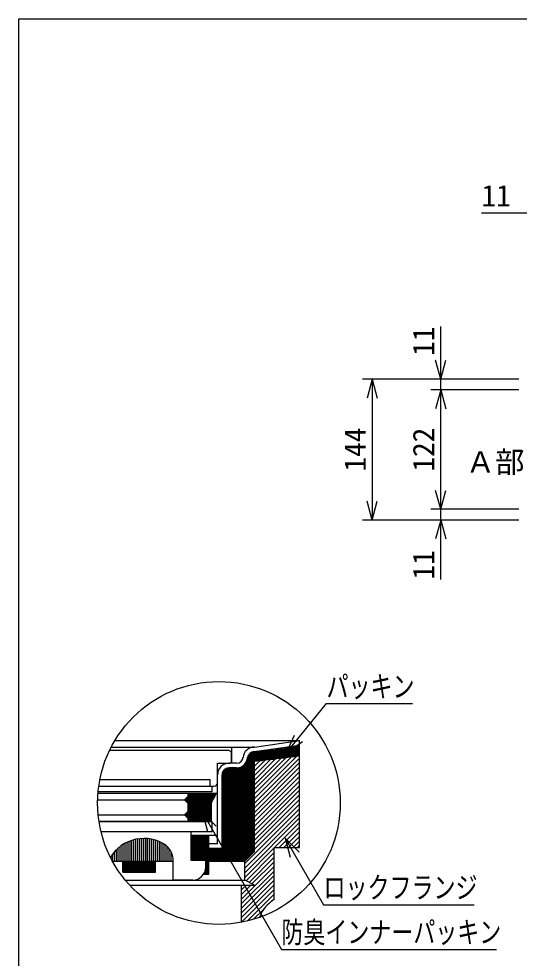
# Model space of a CAD drawing. Units: millimetres, scale not verified. Extents: x -1365 to 1365, y -930 to 870.
# Drawn here: x -1365 to -853, y -90 to 870 of the extents above; entities that cross this region are included whole.
import ezdxf
from ezdxf.enums import TextEntityAlignment as Align

# ---------------------------------------------------------------- set-up
doc = ezdxf.new("R2010")
doc.units = ezdxf.units.MM
doc.header["$LTSCALE"] = 10
for name, color, linetype in [('0-5_寸法線', 7, 'Continuous'), ('0-8_枠中線', 5, 'Continuous'), ('0-A_極細1', 7, 'Continuous'), ('0-D_寸法1', 7, 'Continuous')]:
    doc.layers.add(name, color=color, linetype=linetype)
doc.styles.add('ＭＳ ゴシック', font='')
doc.styles.get('ＭＳ ゴシック').set_extended_font_data('MS Gothic')

msp = doc.modelspace()

# ---------------------------------------------------------------- linework, layer by layer
at = {"layer": '0-5_寸法線'}
for p, q in [((-891.52, 671.58), (-822.33, 671.58)), ((-933.33, 490.58), (-933.33, 555.48)), ((-933.33, 501.58), (-938.51, 520.9)), ((-933.33, 501.58), (-928.16, 520.9)), ((-853.33, 501.58), (-1013.33, 501.58)), ((-1003.33, 501.58), (-1008.51, 482.26)), ((-1003.33, 501.58), (-998.16, 482.26)), ((-1003.33, 501.58), (-1003.33, 357.58)), ((-853.33, 501.58), (-943.33, 501.58)), ((-853.33, 490.58), (-943.33, 490.58)), ((-933.33, 490.58), (-938.51, 471.26)), ((-933.33, 490.58), (-928.16, 471.26)), ((-933.33, 368.58), (-933.33, 490.58)), ((-933.33, 368.58), (-938.51, 387.9)), ((-933.33, 368.58), (-928.16, 387.9)), ((-1003.33, 357.58), (-1008.51, 376.9)), ((-1003.33, 357.58), (-998.16, 376.9)), ((-853.33, 368.58), (-943.33, 368.58)), ((-933.33, 296.86), (-933.33, 368.58)), ((-853.33, 357.58), (-1013.33, 357.58)), ((-853.33, 357.58), (-943.33, 357.58)), ((-933.33, 357.58), (-938.51, 338.26)), ((-933.33, 357.58), (-928.16, 338.26))]:
    msp.add_line(p, q, dxfattribs=at)
at = {"layer": '0-8_枠中線'}
msp.add_lwpolyline([(-1365, -930), (-1365, 870), (1365, 870), (1365, -930)], close=True, dxfattribs=at)
at = {"layer": '0-A_極細1'}
for p, q in [((-1270.37, 125.51), (-1123.89, 125.51)), ((-1266.69, 132.09), (-1077.75, 132.09)), ((-1147.08, 108.85), (-1147.08, 125.51)), ((-1123.89, 125.51), (-1077.75, 132.09)), ((-1123.89, 120.8), (-1077.75, 127.37)), ((-1093.68, 125.1), (-1077.75, 125.1)), ((-1084.32, 126.44), (-1077.75, 126.44)), ((-1077.75, 127.47), (-1077.75, 132.09)), ((-1077.75, 26.5), (-1077.75, 131.99)), ((-1272.04, 122.18), (-1150.75, 122.18)), ((-1147.41, 110.18), (-1147.41, 118.85)), ((-1130.03, 12.57), (-1130.03, 117.21)), ((-1128.69, 13.9), (-1128.69, 118.94)), ((-1127.36, 15.23), (-1127.36, 119.92)), ((-1126.03, 16.57), (-1126.03, 120.51)), ((-1124.69, 17.9), (-1124.69, 120.8)), ((-1123.89, 18.71), (-1123.89, 120.85)), ((-1123.89, 119.77), (-1077.75, 119.77)), ((-1123.89, 118.44), (-1077.75, 118.44)), ((-1123.89, 117.1), (-1077.75, 117.1)), ((-1077.75, 116.13), (-1123.89, 110.8)), ((-1123.89, 115.77), (-1080.9, 115.77)), ((-1123.89, 72.84), (-1080.96, 115.76)), ((-1121.76, 121.1), (-1077.75, 121.1)), ((-1112.4, 122.44), (-1077.75, 122.44)), ((-1103.04, 123.77), (-1077.75, 123.77)), ((-1142.14, 108.85), (-1150.08, 108.85)), ((-1135.36, 8.85), (-1135.36, 106.43)), ((-1134.03, 8.85), (-1134.03, 107.6)), ((-1132.69, 9.9), (-1132.69, 109.25)), ((-1131.36, 11.23), (-1131.36, 112.01)), ((-1123.89, 77.55), (-1086.29, 115.15)), ((-1123.89, 82.26), (-1091.62, 114.53)), ((-1123.89, 114.44), (-1092.43, 114.44)), ((-1123.89, 68.12), (-1077.75, 114.26)), ((-1123.89, 86.98), (-1096.95, 113.91)), ((-1123.89, 91.69), (-1102.28, 113.3)), ((-1123.89, 113.1), (-1103.97, 113.1)), ((-1123.89, 96.41), (-1107.61, 112.68)), ((-1123.89, 101.12), (-1112.94, 112.06)), ((-1123.89, 111.77), (-1115.5, 111.77)), ((-1123.89, 105.83), (-1118.27, 111.45)), ((-1123.89, 110.55), (-1123.6, 110.83)), ((-1123.89, 63.41), (-1077.75, 109.55)), ((-1161.75, 26.85), (-1161.75, 97.18)), ((-1157.08, 22.18), (-1157.08, 97.18)), ((-1156.69, 8.85), (-1156.69, 99.48)), ((-1155.36, 8.85), (-1155.36, 101.78)), ((-1154.03, 8.85), (-1154.03, 102.96)), ((-1152.69, 8.85), (-1152.69, 103.67)), ((-1151.36, 8.85), (-1151.36, 104.06)), ((-1142.14, 104.18), (-1150.08, 104.18)), ((-1150.03, 8.85), (-1150.03, 104.18)), ((-1148.69, 8.85), (-1148.69, 104.18)), ((-1147.36, 8.85), (-1147.36, 104.18)), ((-1146.03, 8.85), (-1146.03, 104.18)), ((-1144.69, 8.85), (-1144.69, 104.18)), ((-1143.36, 8.85), (-1143.36, 104.18)), ((-1142.03, 8.85), (-1142.03, 104.18)), ((-1140.69, 8.85), (-1140.69, 104.27)), ((-1139.36, 8.85), (-1139.36, 104.53)), ((-1138.03, 8.85), (-1138.03, 104.95)), ((-1136.69, 8.85), (-1136.69, 105.57)), ((-1123.89, 58.69), (-1077.75, 104.83)), ((-1123.89, 53.98), (-1077.75, 100.12)), ((-1282.03, 92.18), (-1169.08, 92.18)), ((-1169.08, 85.51), (-1169.08, 92.18)), ((-1123.89, 49.27), (-1077.75, 95.41)), ((-1123.89, 44.55), (-1077.75, 90.69)), ((-1283.95, 78.22), (-1162.75, 78.22)), ((-1167.08, 79.52), (-1283.84, 79.52)), ((-1283.15, 85.51), (-1165.08, 85.51)), ((-1192.08, 78.22), (-1192.08, 74.89)), ((-1192.08, 77.1), (-1163.34, 77.1)), ((-1168.08, 68.22), (-1162.75, 78.22)), ((-1167.08, 79.52), (-1167.08, 85.51)), ((-1123.89, 39.84), (-1077.75, 85.98)), ((-1123.89, 35.12), (-1077.75, 81.26)), ((-1284.31, 71.55), (-1195.41, 71.55)), ((-1195.41, 71.55), (-1192.08, 74.89)), ((-1192.08, 68.22), (-1195.41, 71.55)), ((-1195.2, 71.77), (-1166.19, 71.77)), ((-1194.3, 70.44), (-1166.9, 70.44)), ((-1193.87, 73.1), (-1165.48, 73.1)), ((-1192.96, 69.1), (-1167.61, 69.1)), ((-1192.53, 74.44), (-1164.77, 74.44)), ((-1192.08, 75.77), (-1164.06, 75.77)), ((-1192.08, 68.22), (-1192.08, 59.55)), ((-1192.08, 67.77), (-1168.08, 67.77)), ((-1168.08, 68.22), (-1168.08, 49.55)), ((-1123.89, 30.41), (-1077.75, 76.55)), ((-1123.89, 25.7), (-1077.75, 71.84)), ((-1193.2, 58.44), (-1168.08, 58.44)), ((-1192.08, 66.44), (-1168.08, 66.44)), ((-1192.08, 65.1), (-1168.08, 65.1)), ((-1192.08, 63.77), (-1168.08, 63.77)), ((-1192.08, 62.44), (-1168.08, 62.44)), ((-1192.08, 61.1), (-1168.08, 61.1)), ((-1192.08, 59.77), (-1168.08, 59.77)), ((-1133.75, 6.41), (-1077.75, 62.41)), ((-1133.75, 1.69), (-1077.75, 57.69)), ((-1123.89, 20.98), (-1077.75, 67.12)), ((-1283.76, 56.22), (-1195.41, 56.22)), ((-1282.93, 49.55), (-1168.08, 49.55)), ((-1167.08, 48.85), (-1282.82, 48.85)), ((-1194.96, 55.77), (-1168.08, 55.77)), ((-1194.53, 57.1), (-1168.08, 57.1)), ((-1193.63, 54.44), (-1168.08, 54.44)), ((-1192.3, 53.1), (-1168.08, 53.1)), ((-1192.08, 52.89), (-1192.08, 49.55)), ((-1192.08, 51.77), (-1168.08, 51.77)), ((-1192.08, 50.44), (-1168.08, 50.44)), ((-1167.08, 38.85), (-1167.08, 48.85)), ((-1133.75, -3.02), (-1077.75, 52.98)), ((-1103.21, 22.8), (-1077.75, 48.27)), ((-1188.75, 38.85), (-1280.81, 38.85)), ((-1167.08, 38.85), (-1188.75, 38.85)), ((-1188.75, 9.52), (-1188.75, 38.85)), ((-1098.5, 22.8), (-1077.75, 43.55)), ((-1093.79, 22.8), (-1077.75, 38.84)), ((-1251.17, 8.85), (-1251.17, 29.45)), ((-1249.17, 8.85), (-1249.17, 30.14)), ((-1247.17, 8.85), (-1247.17, 30.72)), ((-1245.17, 8.85), (-1245.17, 31.19)), ((-1243.17, 8.85), (-1243.17, 31.55)), ((-1241.17, 8.85), (-1241.17, 31.8)), ((-1239.17, 8.85), (-1239.17, 31.96)), ((-1237.17, 8.85), (-1237.17, 32.01)), ((-1235.17, 8.85), (-1235.17, 31.97)), ((-1233.17, 8.85), (-1233.17, 31.82)), ((-1231.17, 8.85), (-1231.17, 31.57)), ((-1229.17, 8.85), (-1229.17, 31.22)), ((-1227.17, 8.85), (-1227.17, 30.77)), ((-1225.17, 8.85), (-1225.17, 30.2)), ((-1223.17, 8.85), (-1223.17, 29.52)), ((-1188.75, 35.51), (-1161.75, 35.51)), ((-1188.69, 9.52), (-1188.69, 35.51)), ((-1187.36, 9.52), (-1187.36, 35.51)), ((-1186.03, 9.52), (-1186.03, 35.51)), ((-1184.69, 9.52), (-1184.69, 35.51)), ((-1183.36, 9.52), (-1183.36, 35.51)), ((-1182.03, 9.52), (-1182.03, 35.51)), ((-1180.69, 9.52), (-1180.69, 35.51)), ((-1179.36, 9.52), (-1179.36, 35.51)), ((-1178.03, 9.52), (-1178.03, 35.51)), ((-1176.69, 9.52), (-1176.69, 35.51)), ((-1175.36, 9.52), (-1175.36, 35.51)), ((-1174.03, 9.52), (-1174.03, 35.51)), ((-1172.69, -4.49), (-1172.69, 35.51)), ((-1171.36, -4.49), (-1171.36, 35.51)), ((-1170.41, -4.49), (-1170.41, 35.51)), ((-1089.07, 22.8), (-1077.75, 34.12)), ((-1084.36, 22.8), (-1077.75, 29.41)), ((-1265.17, 8.85), (-1265.17, 20.49)), ((-1263.17, 8.85), (-1263.17, 22.34)), ((-1261.17, 8.85), (-1261.17, 23.95)), ((-1259.17, 8.85), (-1259.17, 25.36)), ((-1257.17, 8.85), (-1257.17, 26.6)), ((-1255.17, 8.85), (-1255.17, 27.69)), ((-1253.17, 8.85), (-1253.17, 28.64)), ((-1221.17, 8.85), (-1221.17, 28.71)), ((-1219.17, 8.85), (-1219.17, 27.78)), ((-1217.17, 8.85), (-1217.17, 26.7)), ((-1215.17, 8.85), (-1215.17, 25.48)), ((-1213.17, 8.85), (-1213.17, 23.89)), ((-1211.17, 8.85), (-1211.17, 21.63)), ((-1170.41, 26.85), (-1161.75, 26.85)), ((-1170.41, 22.18), (-1157.08, 22.18)), ((-1170.03, 8.85), (-1170.03, 22.18)), ((-1168.69, 8.85), (-1168.69, 22.18)), ((-1167.36, 8.85), (-1167.36, 22.18)), ((-1166.03, 8.85), (-1166.03, 22.18)), ((-1164.69, 8.85), (-1164.69, 22.18)), ((-1163.36, 8.85), (-1163.36, 22.18)), ((-1162.03, 8.85), (-1162.03, 22.18)), ((-1160.69, 8.85), (-1160.69, 22.18)), ((-1159.36, 8.85), (-1159.36, 22.18)), ((-1158.03, 8.85), (-1158.03, 22.18)), ((-1133.75, -7.73), (-1103.75, 22.27)), ((-1103.75, -30.53), (-1103.75, 22.8)), ((-1079.64, 22.8), (-1077.75, 24.7)), ((-1271.17, 12.63), (-1271.17, 12.94)), ((-1269.17, 8.85), (-1269.17, 15.9)), ((-1267.17, 8.85), (-1267.17, 18.37)), ((-1209.17, 8.85), (-1209.17, 18.41)), ((-1207.17, 8.85), (-1207.17, 11.38)), ((-1123.89, 18.71), (-1133.75, 8.85)), ((-1132.51, -11.21), (-1103.75, 17.55)), ((-1129.45, -12.86), (-1103.75, 12.84)), ((-1269.19, 8.85), (-1207.08, 8.85)), ((-1258.51, -2.49), (-1258.51, 8.85)), ((-1258.03, -2.49), (-1258.03, 8.85)), ((-1256.69, -2.49), (-1256.69, 8.85)), ((-1255.36, -2.49), (-1255.36, 8.85)), ((-1254.03, -2.49), (-1254.03, 8.85)), ((-1252.69, -2.49), (-1252.69, 8.85)), ((-1251.36, -2.49), (-1251.36, 8.85)), ((-1250.03, -2.49), (-1250.03, 8.85)), ((-1248.69, -2.49), (-1248.69, 8.85)), ((-1247.36, -2.49), (-1247.36, 8.85)), ((-1246.03, -2.49), (-1246.03, 8.85)), ((-1244.69, -2.49), (-1244.69, 8.85)), ((-1243.36, -2.49), (-1243.36, 8.85)), ((-1242.03, -2.49), (-1242.03, 8.85)), ((-1240.69, -2.49), (-1240.69, 8.85)), ((-1239.36, -2.49), (-1239.36, 8.85)), ((-1238.03, -2.49), (-1238.03, 8.85)), ((-1236.69, -2.49), (-1236.69, 8.85)), ((-1235.36, -2.49), (-1235.36, 8.85)), ((-1234.03, -2.49), (-1234.03, 8.85)), ((-1232.69, -2.49), (-1232.69, 8.85)), ((-1231.36, -2.49), (-1231.36, 8.85)), ((-1230.03, -2.49), (-1230.03, 8.85)), ((-1228.69, -2.49), (-1228.69, 8.85)), ((-1227.36, -2.49), (-1227.36, 8.85)), ((-1226.03, -2.49), (-1226.03, 8.85)), ((-1225.17, -2.49), (-1225.17, 8.85)), ((-1207.08, -10.48), (-1207.08, 8.85)), ((-1174.03, -4.49), (-1174.03, 0.14)), ((-1170.41, 8.85), (-1133.75, 8.85)), ((-1137.08, -29.92), (-1103.75, 3.41)), ((-1126.39, -14.52), (-1103.75, 8.12)), ((-1258.51, -2.49), (-1225.17, -2.49)), ((-1175.95, -4.49), (-1170.41, -4.49)), ((-1175.36, -4.49), (-1175.36, -3.5)), ((-1137.08, -34.64), (-1103.75, -1.3)), ((-1137.08, -39.35), (-1103.75, -6.02)), ((-1256.1, -10.53), (-1133.75, -10.53)), ((-1251.46, -15.87), (-1123.89, -15.87)), ((-1187.08, -10.48), (-1207.08, -10.48)), ((-1137.08, -44.07), (-1103.75, -10.73)), ((-1137.08, -48.78), (-1103.75, -15.45)), ((-1137.08, -53.63), (-1137.08, -15.87)), ((-1137.08, -25.21), (-1127.74, -15.87)), ((-1137.08, -20.5), (-1132.45, -15.87)), ((-1137.08, -53.49), (-1103.75, -20.16)), ((-1131.25, -52.38), (-1103.75, -24.87)), ((-1106.39, -32.23), (-1103.75, -29.59)), ((-1124.8, -50.65), (-1114.26, -40.1))]:
    msp.add_line(p, q, dxfattribs=at)
for points in [[(-1161.75, 88.85), (-1161.75, 108.85), (-1148.75, 108.85)], [(-1192.08, 52.89), (-1195.41, 56.22), (-1192.08, 59.55)], [(-1103.75, 22.8), (-1077.75, 22.8), (-1077.75, 26.5)], [(-1173.75, 2.85), (-1173.75, 9.52), (-1188.75, 9.52)], [(-1123.89, -15.87), (-1133.75, -10.53), (-1133.75, 8.85)]]:
    msp.add_lwpolyline(points, dxfattribs=at)
msp.add_circle((-1160.25, 68.29), 124.1, dxfattribs=at)
for centre, radius, start, end in [((-1123.89, 113.85), 11.67, 90, 175.84901), ((-1150.75, 118.85), 3.33, 24.05455, 90), ((-1150.75, 118.85), 3.33, 0, 24.05455), ((-1123.89, 113.85), 7, 90, 175.84901), ((-1150.08, 97.18), 11.67, 90, 180), ((-1148.75, 110.18), 1.33, 270, 360), ((-1142.14, 115.51), 6.67, 270, 356.64911), ((-1142.14, 115.51), 11.33, 270, 356.64911), ((-1150.08, 97.18), 7, 90, 180), ((-1165.08, 88.85), 3.33, 270, 360), ((-1237.08, -7.99), 40, 55.16629, 148.68485), ((-1227.08, 9.52), 20, 358.0749, 50.0295), ((-1187.08, 2.85), 13.33, 270, 360), ((-1087.08, -59.4), 33.33, 120, 161.13979)]:
    msp.add_arc(centre, radius, start, end, dxfattribs=at)
at = {"layer": '0-D_寸法1'}
for p, q in [((-1091.04, 119.47), (-1082.87, 137.73)), ((-1091.04, 119.47), (-1074.84, 131.2)), ((-1177.11, 58.58), (-1162.97, 44.44)), ((-1177.11, 58.58), (-1171.94, 39.26)), ((-1092.41, 32.3), (-1078.27, 18.16)), ((-1092.41, 32.3), (-1087.23, 12.98))]:
    msp.add_line(p, q, dxfattribs=at)
for points in [[(-1091.04, 119.47), (-1050.12, 169.84), (-962.12, 169.84)], [(-1177.11, 58.58), (-1096.33, -81.34), (-876.33, -81.34)], [(-1092.41, 32.3), (-1053.16, -35.69), (-899.16, -35.69)]]:
    msp.add_lwpolyline(points, dxfattribs=at)

# ---------------------------------------------------------------- texts
at = {"layer": '0-5_寸法線', "style": 'ＭＳ ゴシック'}
for s, p in [('11', (-891.52, 671.58)), ('Ａ部', (-907.62, 399.31))]:
    msp.add_text(s, height=21.99, dxfattribs=at).set_placement(p, align=Align.BOTTOM_LEFT)
for s, p in [('11', (-933.33, 525.48)), ('144', (-1003.33, 407.08)), ('122', (-933.33, 407.08)), ('11', (-933.33, 296.86))]:
    msp.add_text(s, height=21.99, rotation=90, dxfattribs=at).set_placement(p, align=Align.BOTTOM_LEFT)
at = {"layer": '0-D_寸法1', "style": 'ＭＳ ゴシック', "width": 0.75}
for s, p in [('パッキン', (-1050.12, 169.84)), ('ロックフランジ', (-1053.16, -35.69)), ('防臭インナーパッキン', (-1096.33, -81.34))]:
    msp.add_text(s, height=21.99, dxfattribs=at).set_placement(p, align=Align.BOTTOM_LEFT)

doc.saveas('drawing.dxf')
